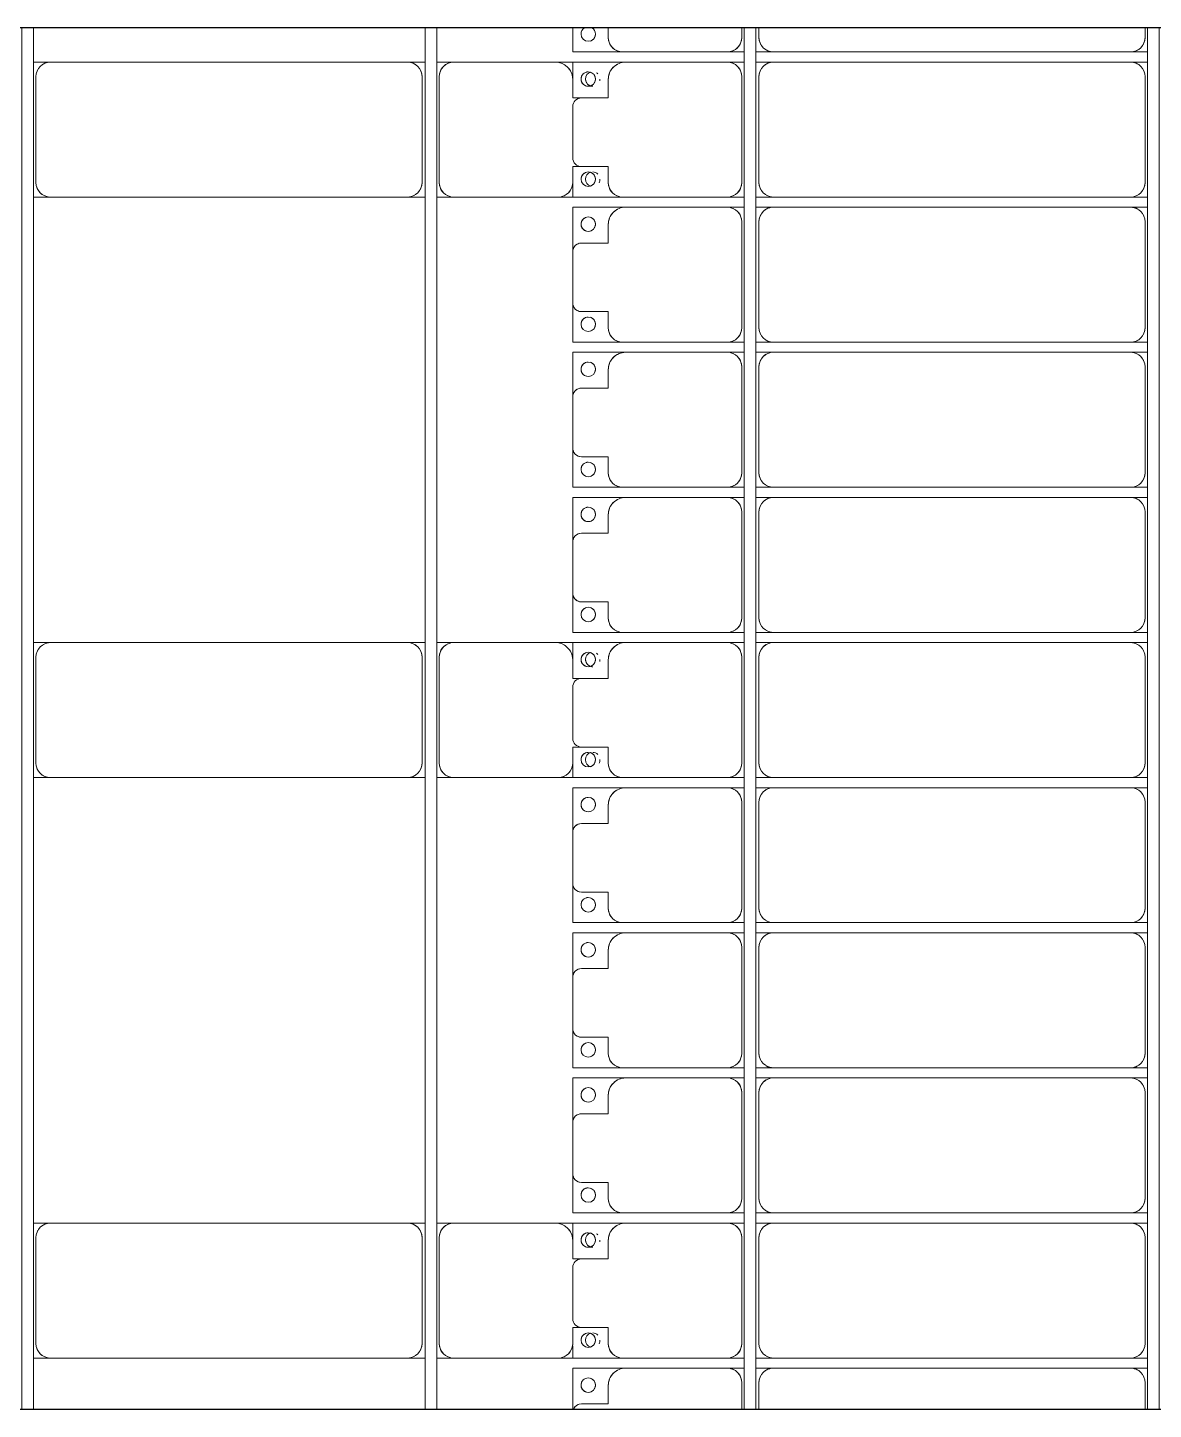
# Model space of a CAD drawing. Header units: millimetres. Extents: x -533732 to -130507, y -117886 to -23954.
# Drawn here: x -456430 to -452551, y -94545 to -89785 of the extents above; entities that cross this region are included whole.
import ezdxf

# ---------------------------------------------------------------- set-up
doc = ezdxf.new("R2010")
doc.units = ezdxf.units.MM
doc.layers.add('A-GENM', color=13, linetype='Continuous', lineweight=9)
doc.layers.add('S-BEAM', color=12, linetype='Continuous', lineweight=9)

# ---------------------------------------------------------------- blocks, each defined once
blk = doc.blocks.new('Dải phao đi lại kèm đỡ invester - DẢI PHAO ĐI LẠI-18522-BỐ TRÍ KHUNG KẾT CẤU BÈ PIN 06')
at = {"layer": 'A-GENM', "color": 7}
for p, q in [((57723.4, 668.9), (57723.4, 610.3)), ((57723.4, 668.9), (57723.4, 610.3)), ((57758.4, 610.3), (57758.4, 668.9)), ((57758.4, 610.3), (57758.4, 668.9)), ((58223.4, 668.9), (58223.4, 610.3)), ((58223.4, 668.9), (58223.4, 610.3)), ((58258.4, 610.3), (58258.4, 668.9)), ((58258.4, 610.3), (58258.4, 668.9)), ((58723.4, 668.9), (58723.4, 610.3)), ((58723.4, 668.9), (58723.4, 610.3)), ((58758.4, 610.3), (58758.4, 668.9)), ((58758.4, 610.3), (58758.4, 668.9)), ((59223.4, 668.9), (59223.4, 610.3)), ((59223.4, 668.9), (59223.4, 610.3)), ((59258.4, 610.3), (59258.4, 668.9)), ((59258.4, 610.3), (59258.4, 668.9)), ((59723.4, 668.9), (59723.4, 610.3)), ((59723.4, 668.9), (59723.4, 610.3)), ((59758.4, 610.3), (59758.4, 668.9)), ((59758.4, 610.3), (59758.4, 668.9)), ((60223.4, 668.9), (60223.4, 610.3)), ((60223.4, 668.9), (60223.4, 610.3)), ((60258.4, 610.3), (60258.4, 668.9)), ((60258.4, 610.3), (60258.4, 668.9)), ((60723.4, 668.9), (60723.4, 610.3)), ((60723.4, 668.9), (60723.4, 610.3)), ((60758.4, 610.3), (60758.4, 668.9)), ((60758.4, 610.3), (60758.4, 668.9)), ((61223.4, 668.9), (61223.4, 610.3)), ((61223.4, 668.9), (61223.4, 610.3)), ((61258.4, 610.3), (61258.4, 668.9)), ((61258.4, 610.3), (61258.4, 668.9)), ((61723.4, 668.9), (61723.4, 610.3)), ((61723.4, 668.9), (61723.4, 610.3)), ((61758.4, 610.3), (61758.4, 668.9)), ((61758.4, 610.3), (61758.4, 668.9)), ((62223.4, 668.9), (62223.4, 610.3)), ((62223.4, 668.9), (62223.4, 610.3)), ((62258.4, 610.3), (62258.4, 668.9)), ((62258.4, 610.3), (62258.4, 668.9)), ((57673.4, 660.3), (57640, 660.3)), ((58173.4, 660.3), (57808.4, 660.3)), ((58673.4, 660.3), (58308.4, 660.3)), ((59173.4, 660.3), (58808.4, 660.3)), ((59673.4, 660.3), (59308.4, 660.3)), ((60173.4, 660.3), (59808.4, 660.3)), ((60673.4, 660.3), (60308.4, 660.3)), ((61173.4, 660.3), (60808.4, 660.3)), ((61673.4, 660.3), (61308.4, 660.3)), ((62173.4, 660.3), (61808.4, 660.3)), ((62400, 660.3), (62308.4, 660.3)), ((57723.4, -620.3), (57723.4, 610.3)), ((57758.4, 610.3), (57758.4, -620.3)), ((58223.4, -620.3), (58223.4, 610.3)), ((58258.4, 610.3), (58258.4, -620.3)), ((58723.4, -620.3), (58723.4, 610.3)), ((58758.4, 610.3), (58758.4, -620.3)), ((59223.4, -620.3), (59223.4, 610.3)), ((59258.4, 610.3), (59258.4, -620.3)), ((59723.4, -620.3), (59723.4, 610.3)), ((59758.4, 610.3), (59758.4, -620.3)), ((60223.4, -620.3), (60223.4, 610.3)), ((60258.4, 610.3), (60258.4, -620.3)), ((60723.4, -620.3), (60723.4, 610.3)), ((60758.4, 610.3), (60758.4, -620.3)), ((61223.4, -620.3), (61223.4, 610.3)), ((61258.4, 610.3), (61258.4, -620.3)), ((61723.4, -620.3), (61723.4, 610.3)), ((61758.4, 610.3), (61758.4, -620.3)), ((62223.4, -620.3), (62223.4, 610.3)), ((62258.4, 610.3), (62258.4, -620.3)), ((57723.4, -620.3), (57723.4, -681.1)), ((57723.4, -620.3), (57723.4, -681.1)), ((57758.4, -681.1), (57758.4, -620.3)), ((57758.4, -681.1), (57758.4, -620.3)), ((58223.4, -620.3), (58223.4, -681.1)), ((58223.4, -620.3), (58223.4, -681.1)), ((58258.4, -681.1), (58258.4, -620.3)), ((58258.4, -681.1), (58258.4, -620.3)), ((58723.4, -620.3), (58723.4, -681.1)), ((58723.4, -620.3), (58723.4, -681.1)), ((58758.4, -681.1), (58758.4, -620.3)), ((58758.4, -681.1), (58758.4, -620.3)), ((59223.4, -620.3), (59223.4, -681.1)), ((59223.4, -620.3), (59223.4, -681.1)), ((59258.4, -681.1), (59258.4, -620.3)), ((59258.4, -681.1), (59258.4, -620.3)), ((59723.4, -620.3), (59723.4, -681.1)), ((59723.4, -620.3), (59723.4, -681.1)), ((59758.4, -681.1), (59758.4, -620.3)), ((59758.4, -681.1), (59758.4, -620.3)), ((60223.4, -620.3), (60223.4, -681.1)), ((60223.4, -620.3), (60223.4, -681.1)), ((60258.4, -681.1), (60258.4, -620.3)), ((60258.4, -681.1), (60258.4, -620.3)), ((60723.4, -620.3), (60723.4, -681.1)), ((60723.4, -620.3), (60723.4, -681.1)), ((60758.4, -681.1), (60758.4, -620.3)), ((60758.4, -681.1), (60758.4, -620.3)), ((61223.4, -620.3), (61223.4, -681.1)), ((61223.4, -620.3), (61223.4, -681.1)), ((61258.4, -681.1), (61258.4, -620.3)), ((61258.4, -681.1), (61258.4, -620.3)), ((61723.4, -620.3), (61723.4, -681.1)), ((61723.4, -620.3), (61723.4, -681.1)), ((61758.4, -681.1), (61758.4, -620.3)), ((61758.4, -681.1), (61758.4, -620.3)), ((62223.4, -620.3), (62223.4, -681.1)), ((62223.4, -620.3), (62223.4, -681.1)), ((62258.4, -681.1), (62258.4, -620.3)), ((62258.4, -681.1), (62258.4, -620.3)), ((57640, -670.3), (57673.4, -670.3)), ((57808.4, -670.3), (58173.4, -670.3)), ((58308.4, -670.3), (58673.4, -670.3)), ((58808.4, -670.3), (59173.4, -670.3)), ((59308.4, -670.3), (59673.4, -670.3)), ((59808.4, -670.3), (60173.4, -670.3)), ((60308.4, -670.3), (60673.4, -670.3)), ((60808.4, -670.3), (61173.4, -670.3)), ((61308.4, -670.3), (61673.4, -670.3)), ((61808.4, -670.3), (62173.4, -670.3)), ((62308.4, -670.3), (62400, -670.3)), ((57673.4, -729.7), (57640, -729.7)), ((57723.4, -721.1), (57723.4, -779.7)), ((57723.4, -721.1), (57723.4, -779.7)), ((57758.4, -779.7), (57758.4, -721.1)), ((57758.4, -779.7), (57758.4, -721.1)), ((58173.4, -729.7), (57808.4, -729.7)), ((58223.4, -721.1), (58223.4, -779.7)), ((58223.4, -721.1), (58223.4, -779.7)), ((58258.4, -779.7), (58258.4, -721.1)), ((58258.4, -779.7), (58258.4, -721.1)), ((58673.4, -729.7), (58308.4, -729.7)), ((58723.4, -721.1), (58723.4, -779.7)), ((58723.4, -721.1), (58723.4, -779.7)), ((58758.4, -779.7), (58758.4, -721.1)), ((58758.4, -779.7), (58758.4, -721.1)), ((59173.4, -729.7), (58808.4, -729.7)), ((59223.4, -721.1), (59223.4, -779.7)), ((59223.4, -721.1), (59223.4, -779.7)), ((59258.4, -779.7), (59258.4, -721.1)), ((59258.4, -779.7), (59258.4, -721.1)), ((59673.4, -729.7), (59308.4, -729.7)), ((59723.4, -721.1), (59723.4, -779.7)), ((59723.4, -721.1), (59723.4, -779.7)), ((59758.4, -779.7), (59758.4, -721.1)), ((59758.4, -779.7), (59758.4, -721.1)), ((60173.4, -729.7), (59808.4, -729.7)), ((60223.4, -721.1), (60223.4, -779.7)), ((60223.4, -721.1), (60223.4, -779.7)), ((60258.4, -779.7), (60258.4, -721.1)), ((60258.4, -779.7), (60258.4, -721.1)), ((60673.4, -729.7), (60308.4, -729.7)), ((60723.4, -721.1), (60723.4, -779.7)), ((60723.4, -721.1), (60723.4, -779.7)), ((60758.4, -779.7), (60758.4, -721.1)), ((60758.4, -779.7), (60758.4, -721.1)), ((61173.4, -729.7), (60808.4, -729.7)), ((61223.4, -721.1), (61223.4, -779.7)), ((61223.4, -721.1), (61223.4, -779.7)), ((61258.4, -779.7), (61258.4, -721.1)), ((61258.4, -779.7), (61258.4, -721.1)), ((61673.4, -729.7), (61308.4, -729.7)), ((61723.4, -721.1), (61723.4, -779.7)), ((61723.4, -721.1), (61723.4, -779.7)), ((61758.4, -779.7), (61758.4, -721.1)), ((61758.4, -779.7), (61758.4, -721.1)), ((62173.4, -729.7), (61808.4, -729.7)), ((62223.4, -721.1), (62223.4, -779.7)), ((62223.4, -721.1), (62223.4, -779.7)), ((62258.4, -779.7), (62258.4, -721.1)), ((62258.4, -779.7), (62258.4, -721.1)), ((62400, -729.7), (62308.4, -729.7)), ((57723.4, -1139.7), (57723.4, -779.7)), ((57758.4, -779.7), (57758.4, -1129.7)), ((58223.4, -1139.7), (58223.4, -779.7)), ((58258.4, -779.7), (58258.4, -1129.7)), ((58723.4, -1139.7), (58723.4, -779.7)), ((58758.4, -779.7), (58758.4, -1129.7)), ((59223.4, -1139.7), (59223.4, -779.7)), ((59258.4, -779.7), (59258.4, -1129.7)), ((59723.4, -1139.7), (59723.4, -779.7)), ((59758.4, -779.7), (59758.4, -1129.7)), ((60223.4, -1139.7), (60223.4, -779.7)), ((60258.4, -779.7), (60258.4, -1129.7)), ((60723.4, -1139.7), (60723.4, -779.7)), ((60758.4, -779.7), (60758.4, -1129.7)), ((61223.4, -1139.7), (61223.4, -779.7)), ((61258.4, -779.7), (61258.4, -1129.7)), ((61723.4, -1139.7), (61723.4, -779.7)), ((61758.4, -779.7), (61758.4, -1129.7)), ((62223.4, -1139.7), (62223.4, -779.7)), ((62258.4, -779.7), (62258.4, -1129.7)), ((57723.4, -1139.7), (57723.4, -1312.2)), ((57723.4, -1312.2), (57723.4, -1139.7)), ((57758.4, -1312.2), (57758.4, -1129.7)), ((57758.4, -1129.7), (57758.4, -1312.2)), ((58223.4, -1139.7), (58223.4, -1312.2)), ((58223.4, -1312.2), (58223.4, -1139.7)), ((58258.4, -1312.2), (58258.4, -1129.7)), ((58258.4, -1129.7), (58258.4, -1312.2)), ((58723.4, -1139.7), (58723.4, -1312.2)), ((58723.4, -1312.2), (58723.4, -1139.7)), ((58758.4, -1312.2), (58758.4, -1129.7)), ((58758.4, -1129.7), (58758.4, -1312.2)), ((59223.4, -1139.7), (59223.4, -1312.2)), ((59223.4, -1312.2), (59223.4, -1139.7)), ((59258.4, -1312.2), (59258.4, -1129.7)), ((59258.4, -1129.7), (59258.4, -1312.2)), ((59723.4, -1139.7), (59723.4, -1312.2)), ((59723.4, -1312.2), (59723.4, -1139.7)), ((59758.4, -1312.2), (59758.4, -1129.7)), ((59758.4, -1129.7), (59758.4, -1312.2)), ((60223.4, -1139.7), (60223.4, -1312.2)), ((60223.4, -1312.2), (60223.4, -1139.7)), ((60258.4, -1312.2), (60258.4, -1129.7)), ((60258.4, -1129.7), (60258.4, -1312.2)), ((60723.4, -1139.7), (60723.4, -1312.2)), ((60723.4, -1312.2), (60723.4, -1139.7)), ((60758.4, -1312.2), (60758.4, -1129.7)), ((60758.4, -1129.7), (60758.4, -1312.2)), ((61223.4, -1139.7), (61223.4, -1312.2)), ((61223.4, -1312.2), (61223.4, -1139.7)), ((61258.4, -1312.2), (61258.4, -1129.7)), ((61258.4, -1129.7), (61258.4, -1312.2)), ((61723.4, -1139.7), (61723.4, -1312.2)), ((61723.4, -1312.2), (61723.4, -1139.7)), ((61758.4, -1312.2), (61758.4, -1129.7)), ((61758.4, -1129.7), (61758.4, -1312.2)), ((62223.4, -1139.7), (62223.4, -1312.2)), ((62223.4, -1312.2), (62223.4, -1139.7)), ((62258.4, -1312.2), (62258.4, -1129.7)), ((62258.4, -1129.7), (62258.4, -1312.2)), ((57640, -1189.7), (57673.4, -1189.7)), ((57818.4, -1189.7), (57881.8, -1189.7)), ((57881.8, -1189.7), (57881.8, -1282.2)), ((58118.2, -1282.2), (58118.2, -1189.7)), ((58118.2, -1189.7), (58173.4, -1189.7)), ((58318.4, -1189.7), (58381.8, -1189.7)), ((58381.8, -1189.7), (58381.8, -1282.2)), ((58618.2, -1282.2), (58618.2, -1189.7)), ((58618.2, -1189.7), (58673.4, -1189.7)), ((58818.4, -1189.7), (58881.8, -1189.7)), ((58881.8, -1189.7), (58881.8, -1282.2)), ((59118.2, -1282.2), (59118.2, -1189.7)), ((59118.2, -1189.7), (59173.4, -1189.7)), ((59318.4, -1189.7), (59381.8, -1189.7)), ((59381.8, -1189.7), (59381.8, -1282.2)), ((59618.2, -1282.2), (59618.2, -1189.7)), ((59618.2, -1189.7), (59673.4, -1189.7)), ((59818.4, -1189.7), (59881.8, -1189.7)), ((59881.8, -1189.7), (59881.8, -1282.2)), ((60118.2, -1282.2), (60118.2, -1189.7)), ((60118.2, -1189.7), (60173.4, -1189.7)), ((60318.4, -1189.7), (60381.8, -1189.7)), ((60381.8, -1189.7), (60381.8, -1282.2)), ((60618.2, -1282.2), (60618.2, -1189.7)), ((60618.2, -1189.7), (60673.4, -1189.7)), ((60818.4, -1189.7), (60881.8, -1189.7)), ((60881.8, -1189.7), (60881.8, -1282.2)), ((61118.2, -1282.2), (61118.2, -1189.7)), ((61118.2, -1189.7), (61173.4, -1189.7)), ((61318.4, -1189.7), (61381.8, -1189.7)), ((61381.8, -1189.7), (61381.8, -1282.2)), ((61618.2, -1282.2), (61618.2, -1189.7)), ((61618.2, -1189.7), (61673.4, -1189.7)), ((61818.4, -1189.7), (61881.8, -1189.7)), ((61881.8, -1189.7), (61881.8, -1282.2)), ((62118.2, -1282.2), (62118.2, -1189.7)), ((62118.2, -1189.7), (62173.4, -1189.7)), ((62318.4, -1189.7), (62381.8, -1189.7)), ((62381.8, -1189.7), (62381.8, -1282.2)), ((57723.4, -1312.2), (57640, -1312.2)), ((57640, -1312.2), (57723.4, -1312.2)), ((57818.4, -1312.2), (57758.4, -1312.2)), ((57758.4, -1312.2), (57818.4, -1312.2)), ((57911.8, -1312.2), (58088.2, -1312.2)), ((58223.4, -1312.2), (58173.4, -1312.2)), ((58173.4, -1312.2), (58223.4, -1312.2)), ((58411.8, -1312.2), (58258.4, -1312.2)), ((58258.4, -1312.2), (58411.8, -1312.2)), ((58411.8, -1312.2), (58588.2, -1312.2)), ((58723.4, -1312.2), (58588.2, -1312.2)), ((58588.2, -1312.2), (58723.4, -1312.2)), ((58911.8, -1312.2), (58758.4, -1312.2)), ((58758.4, -1312.2), (58911.8, -1312.2)), ((58911.8, -1312.2), (59088.2, -1312.2)), ((59223.4, -1312.2), (59088.2, -1312.2)), ((59088.2, -1312.2), (59223.4, -1312.2)), ((59411.8, -1312.2), (59258.4, -1312.2)), ((59258.4, -1312.2), (59411.8, -1312.2)), ((59411.8, -1312.2), (59588.2, -1312.2)), ((59723.4, -1312.2), (59592, -1312.2)), ((59592, -1312.2), (59723.4, -1312.2)), ((59818.4, -1312.2), (59758.4, -1312.2)), ((59758.4, -1312.2), (59818.4, -1312.2)), ((59911.8, -1312.2), (60088.2, -1312.2)), ((60223.4, -1312.2), (60173.4, -1312.2)), ((60173.4, -1312.2), (60223.4, -1312.2)), ((60411.8, -1312.2), (60258.4, -1312.2)), ((60258.4, -1312.2), (60411.8, -1312.2)), ((60411.8, -1312.2), (60588.2, -1312.2)), ((60723.4, -1312.2), (60588.2, -1312.2)), ((60588.2, -1312.2), (60723.4, -1312.2)), ((60911.8, -1312.2), (60758.4, -1312.2)), ((60758.4, -1312.2), (60911.8, -1312.2)), ((60911.8, -1312.2), (61088.2, -1312.2)), ((61223.4, -1312.2), (61088.2, -1312.2)), ((61088.2, -1312.2), (61223.4, -1312.2)), ((61411.8, -1312.2), (61258.4, -1312.2)), ((61258.4, -1312.2), (61411.8, -1312.2)), ((61411.8, -1312.2), (61588.2, -1312.2)), ((61723.4, -1312.2), (61588.2, -1312.2)), ((61588.2, -1312.2), (61723.4, -1312.2)), ((61818.4, -1312.2), (61758.4, -1312.2)), ((61758.4, -1312.2), (61818.4, -1312.2)), ((61911.8, -1312.2), (62088.2, -1312.2)), ((62223.4, -1312.2), (62180.9, -1312.2)), ((62180.9, -1312.2), (62223.4, -1312.2)), ((62400, -1312.2), (62258.4, -1312.2)), ((62258.4, -1312.2), (62400, -1312.2))]:
    blk.add_line(p, q, dxfattribs=at)
for centre, radius, start, end in [((57673.4, 610.3), 50, 0, 90), ((57673.4, 610.3), 50, 60, 90), ((57673.4, 610.3), 50, 15, 30), ((57808.4, 610.3), 50, 90, 180), ((57808.4, 610.3), 50, 150, 180), ((57808.4, 610.3), 50, 105, 120), ((58173.4, 610.3), 50, 360, 90), ((58173.4, 610.3), 50, 60, 90), ((58173.4, 610.3), 50, 15, 30), ((58308.4, 610.3), 50, 90, 180), ((58308.4, 610.3), 50, 150, 180), ((58308.4, 610.3), 50, 105, 120), ((58673.4, 610.3), 50, 0, 90), ((58673.4, 610.3), 50, 60, 90), ((58673.4, 610.3), 50, 15, 30), ((58808.4, 610.3), 50, 90, 180), ((58808.4, 610.3), 50, 150, 180), ((58808.4, 610.3), 50, 105, 120), ((59173.4, 610.3), 50, 360, 90), ((59173.4, 610.3), 50, 60, 90), ((59173.4, 610.3), 50, 15, 30), ((59308.4, 610.3), 50, 90, 180), ((59308.4, 610.3), 50, 150, 180), ((59308.4, 610.3), 50, 105, 120), ((59673.4, 610.3), 50, 360, 90), ((59673.4, 610.3), 50, 60, 90), ((59673.4, 610.3), 50, 15, 30), ((59808.4, 610.3), 50, 90, 180), ((59808.4, 610.3), 50, 150, 180), ((59808.4, 610.3), 50, 105, 120), ((60173.4, 610.3), 50, 0, 90), ((60173.4, 610.3), 50, 60, 90), ((60173.4, 610.3), 50, 15, 30), ((60308.4, 610.3), 50, 90, 180), ((60308.4, 610.3), 50, 150, 180), ((60308.4, 610.3), 50, 105, 120), ((60673.4, 610.3), 50, 360, 90), ((60673.4, 610.3), 50, 60, 90), ((60673.4, 610.3), 50, 15, 30), ((60808.4, 610.3), 50, 90, 180), ((60808.4, 610.3), 50, 150, 180), ((60808.4, 610.3), 50, 105, 120), ((61173.4, 610.3), 50, 360, 90), ((61173.4, 610.3), 50, 60, 90), ((61173.4, 610.3), 50, 15, 30), ((61308.4, 610.3), 50, 90, 180), ((61308.4, 610.3), 50, 150, 180), ((61308.4, 610.3), 50, 105, 120), ((61673.4, 610.3), 50, 0, 90), ((61673.4, 610.3), 50, 60, 90), ((61673.4, 610.3), 50, 15, 30), ((61808.4, 610.3), 50, 90, 180), ((61808.4, 610.3), 50, 150, 180), ((61808.4, 610.3), 50, 105, 120), ((62173.4, 610.3), 50, 360, 90), ((62173.4, 610.3), 50, 60, 75), ((62173.4, 610.3), 50, 15, 30), ((62308.4, 610.3), 50, 90, 180), ((62308.4, 610.3), 50, 150, 180), ((62308.4, 610.3), 50, 105, 120), ((57673.4, -620.3), 50, 270, 360), ((57673.4, -620.3), 50, 270, 300), ((57673.4, -620.3), 50, 330, 360), ((57808.4, -620.3), 50, 180, 270), ((57808.4, -620.3), 50, 195, 225), ((57808.4, -620.3), 50, 240, 270), ((58173.4, -620.3), 50, 270, 0), ((58173.4, -620.3), 50, 270, 300), ((58173.4, -620.3), 50, 330, 0), ((58308.4, -620.3), 50, 180, 270), ((58308.4, -620.3), 50, 195, 225), ((58308.4, -620.3), 50, 240, 270), ((58673.4, -620.3), 50, 270, 0), ((58673.4, -620.3), 50, 270, 300), ((58673.4, -620.3), 50, 330, 0), ((58808.4, -620.3), 50, 180, 270), ((58808.4, -620.3), 50, 195, 225), ((58808.4, -620.3), 50, 240, 270), ((59173.4, -620.3), 50, 270, 0), ((59173.4, -620.3), 50, 270, 300), ((59173.4, -620.3), 50, 330, 0), ((59308.4, -620.3), 50, 180, 270), ((59308.4, -620.3), 50, 195, 225), ((59308.4, -620.3), 50, 240, 270), ((59673.4, -620.3), 50, 270, 0), ((59673.4, -620.3), 50, 270, 300), ((59673.4, -620.3), 50, 330, 0), ((59808.4, -620.3), 50, 180, 270), ((59808.4, -620.3), 50, 195, 225), ((59808.4, -620.3), 50, 240, 270), ((60173.4, -620.3), 50, 270, 0), ((60173.4, -620.3), 50, 270, 300), ((60173.4, -620.3), 50, 330, 0), ((60308.4, -620.3), 50, 180, 270), ((60308.4, -620.3), 50, 195, 225), ((60308.4, -620.3), 50, 240, 270), ((60673.4, -620.3), 50, 270, 360), ((60673.4, -620.3), 50, 270, 300), ((60673.4, -620.3), 50, 330, 0), ((60808.4, -620.3), 50, 180, 270), ((60808.4, -620.3), 50, 195, 225), ((60808.4, -620.3), 50, 240, 270), ((61173.4, -620.3), 50, 270, 0), ((61173.4, -620.3), 50, 270, 300), ((61173.4, -620.3), 50, 330, 0), ((61308.4, -620.3), 50, 180, 270), ((61308.4, -620.3), 50, 195, 225), ((61308.4, -620.3), 50, 240, 270), ((61673.4, -620.3), 50, 270, 360), ((61673.4, -620.3), 50, 270, 300), ((61673.4, -620.3), 50, 330, 0), ((61808.4, -620.3), 50, 180, 270), ((61808.4, -620.3), 50, 195, 225), ((61808.4, -620.3), 50, 240, 270), ((62173.4, -620.3), 50, 270, 360), ((62173.4, -620.3), 50, 285, 300), ((62173.4, -620.3), 50, 330, 360), ((62308.4, -620.3), 50, 180, 270), ((62308.4, -620.3), 50, 195, 225), ((62308.4, -620.3), 50, 240, 270), ((57673.4, -779.7), 50, 0, 90), ((57673.4, -779.7), 50, 15, 90), ((57808.4, -779.7), 50, 90, 180), ((57808.4, -779.7), 50, 90, 165), ((58173.4, -779.7), 50, 0, 90), ((58173.4, -779.7), 50, 15, 90), ((58308.4, -779.7), 50, 90, 180), ((58308.4, -779.7), 50, 90, 165), ((58673.4, -779.7), 50, 0, 90), ((58673.4, -779.7), 50, 15, 90), ((58808.4, -779.7), 50, 90, 180), ((58808.4, -779.7), 50, 90, 165), ((59173.4, -779.7), 50, 360, 90), ((59173.4, -779.7), 50, 15, 90), ((59308.4, -779.7), 50, 90, 180), ((59308.4, -779.7), 50, 90, 165), ((59673.4, -779.7), 50, 0, 90), ((59673.4, -779.7), 50, 15, 90), ((59808.4, -779.7), 50, 90, 180), ((59808.4, -779.7), 50, 90, 165), ((60173.4, -779.7), 50, 0, 90), ((60173.4, -779.7), 50, 15, 90), ((60308.4, -779.7), 50, 90, 180), ((60308.4, -779.7), 50, 90, 165), ((60673.4, -779.7), 50, 0, 90), ((60673.4, -779.7), 50, 15, 90), ((60808.4, -779.7), 50, 90, 180), ((60808.4, -779.7), 50, 90, 165), ((61173.4, -779.7), 50, 360, 90), ((61173.4, -779.7), 50, 15, 90), ((61308.4, -779.7), 50, 90, 180), ((61308.4, -779.7), 50, 90, 165), ((61673.4, -779.7), 50, 360, 90), ((61673.4, -779.7), 50, 15, 90), ((61808.4, -779.7), 50, 90, 180), ((61808.4, -779.7), 50, 90, 165), ((62173.4, -779.7), 50, 360, 90), ((62173.4, -779.7), 50, 15, 90), ((62308.4, -779.7), 50, 90, 180), ((62308.4, -779.7), 50, 90, 165), ((57673.4, -1139.7), 50, 270, 360), ((57818.4, -1129.7), 60, 180, 270), ((58173.4, -1139.7), 50, 270, 0), ((58318.4, -1129.7), 60, 180, 270), ((58673.4, -1139.7), 50, 270, 360), ((58818.4, -1129.7), 60, 180, 270), ((59173.4, -1139.7), 50, 270, 0), ((59318.4, -1129.7), 60, 180, 270), ((59673.4, -1139.7), 50, 270, 360), ((59818.4, -1129.7), 60, 180, 270), ((60173.4, -1139.7), 50, 270, 360), ((60318.4, -1129.7), 60, 180, 270), ((60673.4, -1139.7), 50, 270, 360), ((60818.4, -1129.7), 60, 180, 270), ((61173.4, -1139.7), 50, 270, 360), ((61318.4, -1129.7), 60, 180, 270), ((61673.4, -1139.7), 50, 270, 360), ((61818.4, -1129.7), 60, 180, 270), ((62173.4, -1139.7), 50, 270, 0), ((62318.4, -1129.7), 60, 180, 270), ((57673.4, -1139.7), 50, 270, 345), ((57818.4, -1129.7), 60, 210, 270), ((58173.4, -1139.7), 50, 270, 345), ((58318.4, -1129.7), 60, 210, 270), ((58673.4, -1139.7), 50, 270, 345), ((58818.4, -1129.7), 60, 210, 270), ((59173.4, -1139.7), 50, 270, 345), ((59318.4, -1129.7), 60, 210, 270), ((59673.4, -1139.7), 50, 270, 345), ((59818.4, -1129.7), 60, 210, 270), ((60173.4, -1139.7), 50, 270, 345), ((60318.4, -1129.7), 60, 210, 270), ((60673.4, -1139.7), 50, 270, 345), ((60818.4, -1129.7), 60, 210, 270), ((61173.4, -1139.7), 50, 270, 345), ((61318.4, -1129.7), 60, 210, 269.5146), ((61673.4, -1139.7), 50, 270, 345), ((61818.4, -1129.7), 60, 210, 270), ((62173.4, -1139.7), 50, 270, 345), ((62318.4, -1129.7), 60, 210, 270), ((57661.8, -1258.6), 25, 90, 150), ((57661.8, -1258.6), 25, 90, 150), ((57661.8, -1258.6), 25, 270, 90), ((57661.8, -1258.6), 25, 15, 90), ((57816.8, -1258.6), 25, 90, 270), ((57816.8, -1258.6), 25, 90, 165), ((57816.8, -1258.6), 25, 270, 90), ((57816.8, -1258.6), 25, 60, 90), ((58161.8, -1258.6), 25, 90, 270), ((58161.8, -1258.6), 25, 90, 165), ((58161.8, -1258.6), 25, 270, 90), ((58161.8, -1258.6), 25, 15, 90), ((58316.8, -1258.6), 25, 90, 270), ((58316.8, -1258.6), 25, 90, 165), ((58316.8, -1258.6), 25, 270, 90), ((58316.8, -1258.6), 25, 60, 90), ((58661.8, -1258.6), 25, 90, 270), ((58661.8, -1258.6), 25, 90, 165), ((58661.8, -1258.6), 25, 270, 90), ((58661.8, -1258.6), 25, 15, 90), ((58816.8, -1258.6), 25, 90, 270), ((58816.8, -1258.6), 25, 90, 165), ((58816.8, -1258.6), 25, 270, 90), ((58816.8, -1258.6), 25, 60, 90), ((59161.8, -1258.6), 25, 90, 270), ((59161.8, -1258.6), 25, 90, 165), ((59161.8, -1258.6), 25, 270, 90), ((59161.8, -1258.6), 25, 15, 90), ((59316.8, -1258.6), 25, 90, 270), ((59316.8, -1258.6), 25, 90, 165), ((59316.8, -1258.6), 25, 270, 90), ((59316.8, -1258.6), 25, 60, 90), ((59661.8, -1258.6), 25, 90, 270), ((59661.8, -1258.6), 25, 90, 165), ((59661.8, -1258.6), 25, 270, 90), ((59661.8, -1258.6), 25, 15, 90), ((59816.8, -1258.6), 25, 90, 270), ((59816.8, -1258.6), 25, 90, 165), ((59816.8, -1258.6), 25, 270, 90), ((59816.8, -1258.6), 25, 60, 90), ((60161.8, -1258.6), 25, 90, 270), ((60161.8, -1258.6), 25, 90, 165), ((60161.8, -1258.6), 25, 270, 90), ((60161.8, -1258.6), 25, 15, 90), ((60316.8, -1258.6), 25, 90, 270), ((60316.8, -1258.6), 25, 90, 165), ((60316.8, -1258.6), 25, 270, 90), ((60316.8, -1258.6), 25, 60, 90), ((60661.8, -1258.6), 25, 90, 270), ((60661.8, -1258.6), 25, 90, 165), ((60661.8, -1258.6), 25, 270, 90), ((60661.8, -1258.6), 25, 15, 90), ((60816.8, -1258.6), 25, 90, 270), ((60816.8, -1258.6), 25, 90, 165), ((60816.8, -1258.6), 25, 270, 90), ((60816.8, -1258.6), 25, 60, 90), ((61161.8, -1258.6), 25, 90, 270), ((61161.8, -1258.6), 25, 90, 165), ((61161.8, -1258.6), 25, 270, 90), ((61161.8, -1258.6), 25, 15, 90), ((61316.8, -1258.6), 25, 90, 270), ((61316.8, -1258.6), 25, 90, 165), ((61316.8, -1258.6), 25, 270, 90), ((61316.8, -1258.6), 25, 60, 90), ((61661.8, -1258.6), 25, 90, 270), ((61661.8, -1258.6), 25, 90, 165), ((61661.8, -1258.6), 25, 270, 90), ((61661.8, -1258.6), 25, 15, 90), ((61816.8, -1258.6), 25, 90, 270), ((61816.8, -1258.6), 25, 90, 165), ((61816.8, -1258.6), 25, 270, 90), ((61816.8, -1258.6), 25, 60, 90), ((62161.8, -1258.6), 25, 90, 270), ((62161.8, -1258.6), 25, 90, 165), ((62161.8, -1258.6), 25, 270, 90), ((62161.8, -1258.6), 25, 15, 90), ((62316.8, -1258.6), 25, 90, 270), ((62316.8, -1258.6), 25, 90, 165), ((62316.8, -1258.6), 25, 270, 90), ((62316.8, -1258.6), 25, 60, 90), ((57661.8, -1258.6), 25, 210, 270), ((57661.8, -1258.6), 25, 210, 270), ((57661.8, -1258.6), 25, 270, 0), ((57816.8, -1258.6), 25, 180, 270), ((57816.8, -1258.6), 25, 270, 30), ((57911.8, -1282.2), 30, 180, 270), ((58088.2, -1282.2), 30, 270, 0), ((58161.8, -1258.6), 25, 180, 270), ((58161.8, -1258.6), 25, 270, 0), ((58316.8, -1258.6), 25, 180, 270), ((58316.8, -1258.6), 25, 270, 30), ((58411.8, -1282.2), 30, 180, 270), ((58588.2, -1282.2), 30, 270, 360), ((58661.8, -1258.6), 25, 180, 270), ((58661.8, -1258.6), 25, 270, 0), ((58816.8, -1258.6), 25, 180, 270), ((58816.8, -1258.6), 25, 270, 30), ((58911.8, -1282.2), 30, 180, 270), ((59088.2, -1282.2), 30, 270, 360), ((59161.8, -1258.6), 25, 180, 270), ((59161.8, -1258.6), 25, 270, 0), ((59316.8, -1258.6), 25, 180, 270), ((59316.8, -1258.6), 25, 270, 30), ((59411.8, -1282.2), 30, 180, 270), ((59588.2, -1282.2), 30, 270, 360), ((59661.8, -1258.6), 25, 180, 270), ((59661.8, -1258.6), 25, 270, 0), ((59816.8, -1258.6), 25, 180, 270), ((59816.8, -1258.6), 25, 270, 30), ((59911.8, -1282.2), 30, 180, 270), ((60088.2, -1282.2), 30, 270, 0), ((60161.8, -1258.6), 25, 180, 270), ((60161.8, -1258.6), 25, 270, 0), ((60316.8, -1258.6), 25, 180, 270), ((60316.8, -1258.6), 25, 270, 30), ((60411.8, -1282.2), 30, 180, 270), ((60588.2, -1282.2), 30, 270, 360), ((60661.8, -1258.6), 25, 180, 270), ((60661.8, -1258.6), 25, 270, 0), ((60816.8, -1258.6), 25, 180, 270), ((60816.8, -1258.6), 25, 270, 30), ((60911.8, -1282.2), 30, 180, 270), ((61088.2, -1282.2), 30, 270, 0), ((61161.8, -1258.6), 25, 180, 270), ((61161.8, -1258.6), 25, 270, 0), ((61316.8, -1258.6), 25, 180, 270), ((61316.8, -1258.6), 25, 270, 30), ((61411.8, -1282.2), 30, 180, 270), ((61588.2, -1282.2), 30, 270, 0), ((61661.8, -1258.6), 25, 180, 270), ((61661.8, -1258.6), 25, 270, 360), ((61816.8, -1258.6), 25, 180, 270), ((61816.8, -1258.6), 25, 270, 30), ((61911.8, -1282.2), 30, 180, 270), ((62088.2, -1282.2), 30, 270, 0), ((62161.8, -1258.6), 25, 180, 270), ((62161.8, -1258.6), 25, 270, 0), ((62316.8, -1258.6), 25, 180, 270), ((62316.8, -1258.6), 25, 270, 30), ((62411.8, -1282.2), 30, 180, 240), ((58411.8, -1282.2), 30, 195, 225), ((58411.8, -1282.2), 30, 195, 255), ((58411.8, -1282.2), 30, 195, 225), ((58588.2, -1282.2), 30, 285, 345), ((58588.2, -1282.2), 30, 285, 300), ((58588.2, -1282.2), 30, 285, 300), ((58588.2, -1282.2), 30, 315, 345), ((58588.2, -1282.2), 30, 315, 345), ((58911.8, -1282.2), 30, 195, 225), ((58911.8, -1282.2), 30, 195, 255), ((58911.8, -1282.2), 30, 195, 225), ((59088.2, -1282.2), 30, 285, 345), ((59088.2, -1282.2), 30, 285, 300), ((59088.2, -1282.2), 30, 285, 300), ((59088.2, -1282.2), 30, 315, 345), ((59088.2, -1282.2), 30, 315, 345), ((59411.8, -1282.2), 30, 195, 225), ((59411.8, -1282.2), 30, 195, 255), ((59411.8, -1282.2), 30, 195, 225), ((59588.2, -1282.2), 30, 277.294, 345), ((59588.2, -1282.2), 30, 277.294, 300), ((59588.2, -1282.2), 30, 277.294, 300), ((59588.2, -1282.2), 30, 315, 345), ((59588.2, -1282.2), 30, 315, 345), ((60411.8, -1282.2), 30, 195, 225), ((60411.8, -1282.2), 30, 195, 255), ((60411.8, -1282.2), 30, 195, 225), ((60588.2, -1282.2), 30, 285, 345), ((60588.2, -1282.2), 30, 285, 300), ((60588.2, -1282.2), 30, 285, 300), ((60588.2, -1282.2), 30, 315, 345), ((60588.2, -1282.2), 30, 315, 345), ((60911.8, -1282.2), 30, 195, 225), ((60911.8, -1282.2), 30, 195, 255), ((60911.8, -1282.2), 30, 195, 225), ((61088.2, -1282.2), 30, 285, 345), ((61088.2, -1282.2), 30, 285, 300), ((61088.2, -1282.2), 30, 285, 300), ((61088.2, -1282.2), 30, 315, 345), ((61088.2, -1282.2), 30, 315, 345), ((61411.8, -1282.2), 30, 195, 225), ((61411.8, -1282.2), 30, 195, 255), ((61411.8, -1282.2), 30, 195, 225), ((61588.2, -1282.2), 30, 285, 345), ((61588.2, -1282.2), 30, 285, 300), ((61588.2, -1282.2), 30, 285, 300), ((61588.2, -1282.2), 30, 315, 345), ((61588.2, -1282.2), 30, 315, 345), ((62411.8, -1282.2), 30, 195, 225), ((62411.8, -1282.2), 30, 195, 240), ((62411.8, -1282.2), 30, 195, 225)]:
    blk.add_arc(centre, radius, start, end, dxfattribs=at)
blk = doc.blocks.new('Dầm C52 - Hộp 40x60-19816-BỐ TRÍ KHUNG KẾT CẤU BÈ PIN 06')
at = {"layer": 'S-BEAM', "color": 3, "lineweight": 25}
blk.add_line((145891.1, -20), (-145891.1, -20), dxfattribs=at)
blk = doc.blocks.new('Dầm C52 - Hộp 40x60-V106-BỐ TRÍ KHUNG KẾT CẤU BÈ PIN 06')
at = {"layer": 'S-BEAM', "color": 3, "lineweight": 25}
blk.add_line((-145891.1, 20), (-636.8, 20), dxfattribs=at)
blk = doc.blocks.new('Dai phao do pin - DẢI PHAO ĐỠ PIN-V135-BỐ TRÍ KHUNG KẾT CẤU BÈ PIN 06')
at = {"layer": 'A-GENM', "color": 7}
for p, q in [((-1312.2, 223.4), (-1139.7, 223.4)), ((-1139.7, 223.4), (-1312.2, 223.4)), ((-779.7, 223.4), (-1139.7, 223.4)), ((-779.7, 223.4), (-721.1, 223.4)), ((-779.7, 223.4), (-721.1, 223.4)), ((-681.1, 223.4), (-620.3, 223.4)), ((-681.1, 223.4), (-620.3, 223.4)), ((610.3, 223.4), (-620.3, 223.4)), ((610.3, 223.4), (668.9, 223.4)), ((610.3, 223.4), (668.9, 223.4)), ((-1189.7, 173.4), (-1189.7, 118.2)), ((-729.7, -191.6), (-729.7, 173.4)), ((-670.3, 173.4), (-670.3, -191.6)), ((660.3, -191.6), (660.3, 173.4)), ((-1189.7, 118.2), (-1219.7, 118.2)), ((-1219.7, -118.2), (-1189.7, -118.2)), ((-1189.7, -118.2), (-1189.7, -181.6)), ((-1129.7, -241.6), (-1312.2, -241.6)), ((-1312.2, -241.6), (-1129.7, -241.6)), ((-1129.7, -241.6), (-779.7, -241.6)), ((-721.1, -241.6), (-779.7, -241.6)), ((-721.1, -241.6), (-779.7, -241.6)), ((-620.3, -241.6), (-681.1, -241.6)), ((-620.3, -241.6), (-681.1, -241.6)), ((-620.3, -241.6), (610.3, -241.6)), ((668.9, -241.6), (610.3, -241.6)), ((668.9, -241.6), (610.3, -241.6))]:
    blk.add_line(p, q, dxfattribs=at)
for centre, radius, start, end in [((-1139.7, 173.4), 50, 90, 180), ((-1139.7, 173.4), 50, 105, 180), ((-779.7, 173.4), 50, 0, 90), ((-779.7, 173.4), 50, 0, 75), ((-620.3, 173.4), 50, 90, 180), ((-620.3, 173.4), 50, 150, 180), ((-620.3, 173.4), 50, 90, 120), ((610.3, 173.4), 50, 0, 90), ((610.3, 173.4), 50, 15, 90), ((-1258.6, 161.8), 25, 150, 180), ((-1258.6, 161.8), 25, 150, 180), ((-1258.6, 161.8), 25, 225, 270), ((-1258.6, 161.8), 25, 225, 270), ((-1258.6, 161.8), 25, 360, 75), ((-1258.6, 161.8), 25, 360, 75), ((-1258.6, 161.8), 25, 285, 360), ((-1258.6, 161.8), 25, 285, 360), ((-1258.6, -183.2), 25, 165, 180), ((-1258.6, -183.2), 25, 165, 180), ((-1258.6, -183.2), 25, 0, 90), ((-1258.6, -183.2), 25, 60, 90), ((-1258.6, -183.2), 25, 285, 360), ((-1258.6, -183.2), 25, 285, 360), ((-1258.6, -183.2), 25, 0, 30), ((-1129.7, -181.6), 60, 180, 270), ((-1129.7, -181.6), 60, 180, 240), ((-1258.6, -183.2), 25, 225, 240), ((-1258.6, -183.2), 25, 225, 240), ((-779.7, -191.6), 50, 270, 0), ((-779.7, -191.6), 50, 285, 0), ((-620.3, -191.6), 50, 180, 270), ((-620.3, -191.6), 50, 180, 210), ((-620.3, -191.6), 50, 225, 255), ((610.3, -191.6), 50, 270, 0), ((610.3, -191.6), 50, 270, 300), ((610.3, -191.6), 50, 330, 345)]:
    blk.add_arc(centre, radius, start, end, dxfattribs=at)
blk = doc.blocks.new('Dai phao do pin - DẢI PHAO ĐỠ PIN-V136-BỐ TRÍ KHUNG KẾT CẤU BÈ PIN 06')
at = {"layer": 'A-GENM', "color": 7}
for p, q in [((-1312.2, 223.4), (-1139.7, 223.4)), ((-1139.7, 223.4), (-1312.2, 223.4)), ((-779.7, 223.4), (-1139.7, 223.4)), ((-779.7, 223.4), (-721.1, 223.4)), ((-779.7, 223.4), (-721.1, 223.4)), ((-681.1, 223.4), (-620.3, 223.4)), ((-681.1, 223.4), (-620.3, 223.4)), ((610.3, 223.4), (-620.3, 223.4)), ((610.3, 223.4), (668.9, 223.4)), ((610.3, 223.4), (668.9, 223.4)), ((-1189.7, 173.4), (-1189.7, 118.2)), ((-729.7, -191.6), (-729.7, 173.4)), ((-670.3, 173.4), (-670.3, -191.6)), ((660.3, -191.6), (660.3, 173.4)), ((-1189.7, 118.2), (-1219.7, 118.2)), ((-1219.7, -118.2), (-1189.7, -118.2)), ((-1189.7, -118.2), (-1189.7, -181.6)), ((-1129.7, -241.6), (-1312.2, -241.6)), ((-1312.2, -241.6), (-1129.7, -241.6)), ((-1129.7, -241.6), (-779.7, -241.6)), ((-721.1, -241.6), (-779.7, -241.6)), ((-721.1, -241.6), (-779.7, -241.6)), ((-620.3, -241.6), (-681.1, -241.6)), ((-620.3, -241.6), (-681.1, -241.6)), ((-620.3, -241.6), (610.3, -241.6)), ((668.9, -241.6), (610.3, -241.6)), ((668.9, -241.6), (610.3, -241.6))]:
    blk.add_line(p, q, dxfattribs=at)
for centre, radius, start, end in [((-1139.7, 173.4), 50, 90, 180), ((-1139.7, 173.4), 50, 105, 180), ((-779.7, 173.4), 50, 0, 90), ((-779.7, 173.4), 50, 0, 75), ((-620.3, 173.4), 50, 90, 180), ((-620.3, 173.4), 50, 150, 180), ((-620.3, 173.4), 50, 90, 120), ((610.3, 173.4), 50, 0, 90), ((610.3, 173.4), 50, 15, 90), ((-1258.6, 161.8), 25, 150, 180), ((-1258.6, 161.8), 25, 150, 180), ((-1258.6, 161.8), 25, 225, 270), ((-1258.6, 161.8), 25, 225, 270), ((-1258.6, 161.8), 25, 360, 75), ((-1258.6, 161.8), 25, 360, 75), ((-1258.6, 161.8), 25, 285, 360), ((-1258.6, 161.8), 25, 285, 360), ((-1258.6, -183.2), 25, 165, 180), ((-1258.6, -183.2), 25, 165, 180), ((-1258.6, -183.2), 25, 0, 90), ((-1258.6, -183.2), 25, 60, 90), ((-1258.6, -183.2), 25, 285, 360), ((-1258.6, -183.2), 25, 285, 360), ((-1258.6, -183.2), 25, 0, 30), ((-1129.7, -181.6), 60, 180, 270), ((-1129.7, -181.6), 60, 180, 240), ((-1258.6, -183.2), 25, 225, 240), ((-1258.6, -183.2), 25, 225, 240), ((-779.7, -191.6), 50, 270, 0), ((-779.7, -191.6), 50, 285, 0), ((-620.3, -191.6), 50, 180, 270), ((-620.3, -191.6), 50, 180, 210), ((-620.3, -191.6), 50, 225, 255), ((610.3, -191.6), 50, 270, 0), ((610.3, -191.6), 50, 270, 300), ((610.3, -191.6), 50, 330, 345)]:
    blk.add_arc(centre, radius, start, end, dxfattribs=at)
blk = doc.blocks.new('Dai phao do pin - DẢI PHAO ĐỠ PIN-V137-BỐ TRÍ KHUNG KẾT CẤU BÈ PIN 06')
at = {"layer": 'A-GENM', "color": 7}
for p, q in [((-1312.2, 223.4), (-1139.7, 223.4)), ((-1139.7, 223.4), (-1312.2, 223.4)), ((-779.7, 223.4), (-1139.7, 223.4)), ((-779.7, 223.4), (-721.1, 223.4)), ((-779.7, 223.4), (-721.1, 223.4)), ((-681.1, 223.4), (-620.3, 223.4)), ((-681.1, 223.4), (-620.3, 223.4)), ((610.3, 223.4), (-620.3, 223.4)), ((610.3, 223.4), (668.9, 223.4)), ((610.3, 223.4), (668.9, 223.4)), ((-1189.7, 173.4), (-1189.7, 118.2)), ((-729.7, -191.6), (-729.7, 173.4)), ((-670.3, 173.4), (-670.3, -191.6)), ((660.3, -191.6), (660.3, 173.4)), ((-1189.7, 118.2), (-1219.7, 118.2)), ((-1219.7, -118.2), (-1189.7, -118.2)), ((-1189.7, -118.2), (-1189.7, -181.6)), ((-1129.7, -241.6), (-1312.2, -241.6)), ((-1312.2, -241.6), (-1129.7, -241.6)), ((-1129.7, -241.6), (-779.7, -241.6)), ((-721.1, -241.6), (-779.7, -241.6)), ((-721.1, -241.6), (-779.7, -241.6)), ((-620.3, -241.6), (-681.1, -241.6)), ((-620.3, -241.6), (-681.1, -241.6)), ((-620.3, -241.6), (610.3, -241.6)), ((668.9, -241.6), (610.3, -241.6)), ((668.9, -241.6), (610.3, -241.6))]:
    blk.add_line(p, q, dxfattribs=at)
for centre, radius, start, end in [((-1139.7, 173.4), 50, 90, 180), ((-1139.7, 173.4), 50, 105, 180), ((-779.7, 173.4), 50, 0, 90), ((-779.7, 173.4), 50, 0, 75), ((-620.3, 173.4), 50, 90, 180), ((-620.3, 173.4), 50, 150, 180), ((-620.3, 173.4), 50, 90, 120), ((610.3, 173.4), 50, 0, 90), ((610.3, 173.4), 50, 15, 90), ((-1258.6, 161.8), 25, 150, 180), ((-1258.6, 161.8), 25, 150, 180), ((-1258.6, 161.8), 25, 225, 270), ((-1258.6, 161.8), 25, 225, 270), ((-1258.6, 161.8), 25, 360, 75), ((-1258.6, 161.8), 25, 360, 75), ((-1258.6, 161.8), 25, 285, 360), ((-1258.6, 161.8), 25, 285, 360), ((-1258.6, -183.2), 25, 165, 180), ((-1258.6, -183.2), 25, 165, 180), ((-1258.6, -183.2), 25, 0, 90), ((-1258.6, -183.2), 25, 60, 90), ((-1258.6, -183.2), 25, 285, 360), ((-1258.6, -183.2), 25, 285, 360), ((-1258.6, -183.2), 25, 0, 30), ((-1129.7, -181.6), 60, 180, 270), ((-1129.7, -181.6), 60, 180, 240), ((-1258.6, -183.2), 25, 225, 240), ((-1258.6, -183.2), 25, 225, 240), ((-779.7, -191.6), 50, 270, 0), ((-779.7, -191.6), 50, 285, 0), ((-620.3, -191.6), 50, 180, 270), ((-620.3, -191.6), 50, 180, 210), ((-620.3, -191.6), 50, 225, 255), ((610.3, -191.6), 50, 270, 0), ((610.3, -191.6), 50, 270, 300), ((610.3, -191.6), 50, 330, 345)]:
    blk.add_arc(centre, radius, start, end, dxfattribs=at)
blk = doc.blocks.new('Dầm C52 - Dầm C52-19796-BỐ TRÍ KHUNG KẾT CẤU BÈ PIN 06')
at = {"layer": 'S-BEAM', "color": 1}
for p, q in [((-23413.3, 20), (-18653.3, 20)), ((-18653.3, -20), (-23413.3, -20))]:
    blk.add_line(p, q, dxfattribs=at)
blk = doc.blocks.new('Dầm C52 - Dầm C52-V31-BỐ TRÍ KHUNG KẾT CẤU BÈ PIN 06')
at = {"layer": 'S-BEAM', "color": 1}
for p, q in [((-23413.3, 20), (-18653.3, 20)), ((-18653.3, -20), (-23413.3, -20))]:
    blk.add_line(p, q, dxfattribs=at)
blk = doc.blocks.new('HOBANMONG_BEPIN 6_rvt-1-BỐ TRÍ KHUNG KẾT CẤU BÈ PIN 06')
at = {"layer": 'A-GENM', "color": 3, "lineweight": 25}
for name, p, rotation in [('Dải phao đi lại kèm đỡ invester - DẢI PHAO ĐI LẠI-18522-BỐ TRÍ KHUNG KẾT CẤU BÈ PIN 06', (-453239.4, -32145.2), 269.9997586098934), ('Dai phao do pin - DẢI PHAO ĐỠ PIN-V135-BỐ TRÍ KHUNG KẾT CẤU BÈ PIN 06', (-455741.5, -90145.2), 179.9997586099391), ('Dai phao do pin - DẢI PHAO ĐỠ PIN-V136-BỐ TRÍ KHUNG KẾT CẤU BÈ PIN 06', (-455741.5, -92145.2), 179.9997586099391), ('Dai phao do pin - DẢI PHAO ĐỠ PIN-V137-BỐ TRÍ KHUNG KẾT CẤU BÈ PIN 06', (-455741.5, -94145.2), 179.9997586099391)]:
    blk.add_blockref(name, p, dxfattribs=dict(at, rotation=rotation))
at = {"layer": 'S-BEAM', "color": 3, "lineweight": 25}
for name, p, rotation in [('Dầm C52 - Dầm C52-19796-BỐ TRÍ KHUNG KẾT CẤU BÈ PIN 06', (-456430.3, -71131.9), 89.99975860989407), ('Dầm C52 - Dầm C52-19796-BỐ TRÍ KHUNG KẾT CẤU BÈ PIN 06', (-455040.3, -71131.9), 89.99975860989407), ('Dầm C52 - Dầm C52-V31-BỐ TRÍ KHUNG KẾT CẤU BÈ PIN 06', (-453940.6, -71131.9), 89.99975860989275), ('Dầm C52 - Dầm C52-V31-BỐ TRÍ KHUNG KẾT CẤU BÈ PIN 06', (-452550.6, -71131.9), 89.99975860989275), ('Dầm C52 - Hộp 40x60-19816-BỐ TRÍ KHUNG KẾT CẤU BÈ PIN 06', (-380340, -89765.5), 359.9997586099392), ('Dầm C52 - Hộp 40x60-V106-BỐ TRÍ KHUNG KẾT CẤU BÈ PIN 06', (-380340, -94565.5), 359.9997586099392)]:
    blk.add_blockref(name, p, dxfattribs=dict(at, rotation=rotation))

msp = doc.modelspace()

# ---------------------------------------------------------------- block references
at = {"lineweight": 5}
msp.add_blockref('HOBANMONG_BEPIN 6_rvt-1-BỐ TRÍ KHUNG KẾT CẤU BÈ PIN 06', (0, 0), dxfattribs=at)

doc.saveas('drawing.dxf')
